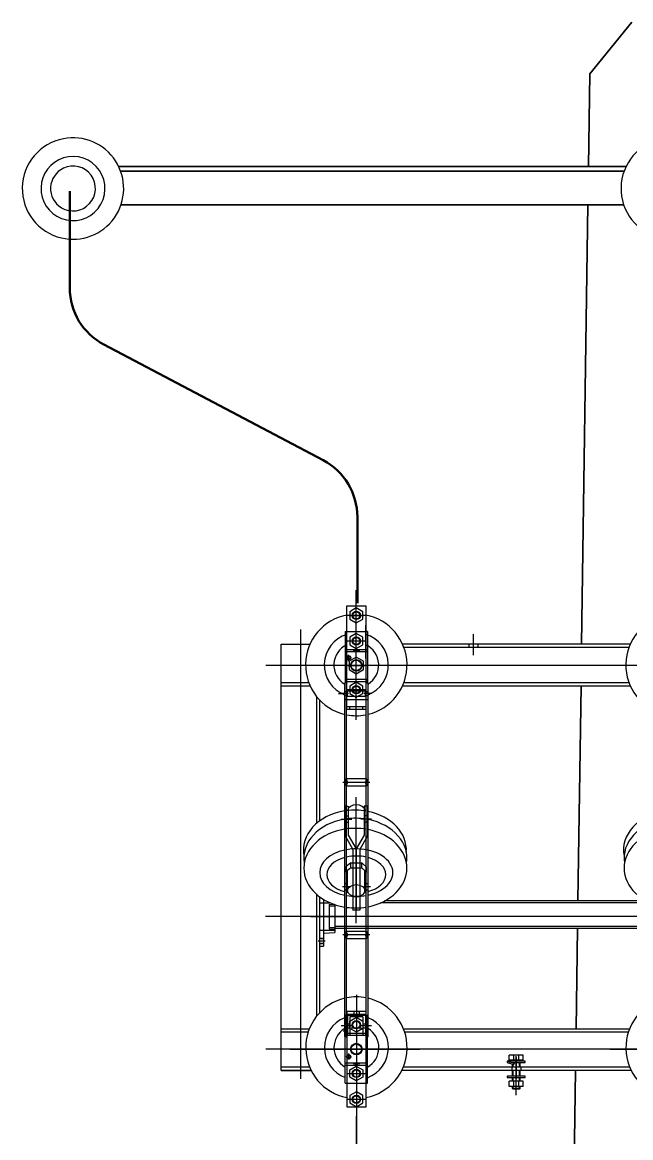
# Model space of a CAD drawing. Header units: millimetres. Extents: x 145 to 60311, y -8355 to 8851.
# Drawn here: x 404.269 to 406.889, y 382.975 to 387.773 of the extents above; entities that cross this region are included whole.
import ezdxf

# ---------------------------------------------------------------- set-up
doc = ezdxf.new("R2010")
doc.units = ezdxf.units.MM

msp = doc.modelspace()

# ---------------------------------------------------------------- linework, layer by layer
at = {"lineweight": 35}
for p, q in [((406.7131, 387.5509), (406.8932, 387.7733)), ((406.7131, 387.5509), (406.7073, 387.1535)), ((404.6927, 387.133), (406.8604, 387.133)), ((406.7049, 386.988), (406.6776, 385.0981)), ((406.675, 384.9189), (406.6616, 383.9936)), ((406.6599, 383.8767), (406.6536, 383.4438)), ((406.651, 383.2646), (406.6074, 380.251)), ((405.7079, 383.068), (405.7079, 379.7476))]:
    msp.add_line(p, q, dxfattribs=at)
at = {"lineweight": 50}
for p, q in [((404.4737, 387.0462), (404.4737, 386.6307)), ((404.6209, 386.3868), (405.5647, 385.8894)), ((405.7119, 385.2738), (405.7119, 385.6455))]:
    msp.add_line(p, q, dxfattribs=at)
at = {"ltscale": 0.5}
for p, q in [((405.7075, 384.8587), (405.7075, 385.3297)), ((405.6774, 385.2218), (405.739, 385.2218)), ((405.7075, 384.7732), (405.7075, 384.8849)), ((405.6422, 384.3455), (405.6878, 384.3455)), ((405.7729, 384.3455), (405.7273, 384.3455)), ((405.6881, 383.4559), (405.6426, 383.4559)), ((405.6849, 383.4476), (405.7295, 383.4476)), ((405.7724, 383.4559), (405.7256, 383.4559)), ((406.3825, 383.3042), (406.3825, 383.3078)), ((406.41, 383.3042), (406.41, 383.3078)), ((406.3825, 383.2788), (406.3825, 383.2902)), ((406.3825, 383.2397), (406.3825, 383.265)), ((406.41, 383.2788), (406.41, 383.2977)), ((406.41, 383.2397), (406.41, 383.265)), ((405.6666, 383.2503), (405.7493, 383.2503)), ((406.3825, 383.2174), (406.3825, 383.2333)), ((406.41, 383.2174), (406.41, 383.2333)), ((406.3825, 383.1837), (406.3825, 383.1954)), ((406.41, 383.1837), (406.41, 383.1954)), ((405.6666, 383.14), (405.7493, 383.14))]:
    msp.add_line(p, q, dxfattribs=at)
for p, q in [((405.6662, 384.8164), (405.6662, 385.2631)), ((405.6662, 385.2631), (405.7489, 385.2631)), ((405.7471, 385.2218), (405.6679, 385.2218)), ((405.7489, 385.2631), (405.7489, 384.8164)), ((405.7075, 384.8459), (405.7075, 385.1712)), ((405.7075, 384.8459), (405.7075, 385.1712)), ((405.7075, 384.8459), (405.7075, 385.1712)), ((405.7489, 385.0361), (405.7489, 385.1794)), ((405.4667, 385.1611), (405.4667, 383.2277)), ((405.6593, 385.1529), (405.7558, 385.1529)), ((405.6593, 385.1529), (405.6593, 384.9314)), ((405.6593, 385.1529), (405.6662, 385.1529)), ((405.7558, 385.1529), (405.7489, 385.1529)), ((405.7558, 385.1529), (405.7558, 384.9314)), ((406.2111, 385.1413), (406.2111, 385.0502)), ((405.384, 383.2646), (405.384, 385.0981)), ((405.384, 385.0981), (405.5096, 385.0981)), ((405.7471, 385.1115), (405.6679, 385.1115)), ((405.7453, 385.1115), (405.6715, 385.1115)), ((406.8882, 385.0981), (405.9062, 385.0981)), ((406.8824, 385.0843), (405.912, 385.0843)), ((406.1918, 385.0981), (406.1918, 385.0843)), ((406.2304, 385.0981), (406.2304, 385.0843)), ((405.6632, 385.0398), (405.6869, 385.0398)), ((405.6744, 385.0253), (405.6744, 385.052)), ((405.6941, 385.0691), (405.7223, 385.0691)), ((408.8426, 385.0067), (405.3178, 385.0067)), ((405.6709, 385.0067), (405.7443, 385.0067)), ((405.384, 384.9327), (405.5025, 384.9327)), ((405.6574, 383.4098), (405.6574, 384.9323)), ((405.6657, 384.9323), (405.6574, 384.9323)), ((405.6657, 383.4098), (405.6657, 384.9323)), ((405.75, 383.4089), (405.75, 384.9314)), ((405.75, 384.9314), (405.7582, 384.9314)), ((405.7582, 383.4089), (405.7582, 384.9314)), ((405.9133, 384.9327), (406.8811, 384.9327)), ((405.384, 384.9189), (405.508, 384.9189)), ((405.6313, 384.8858), (405.6651, 384.8858)), ((405.6738, 384.8858), (405.6399, 384.8858)), ((405.6742, 384.8858), (405.6458, 384.8858)), ((405.6574, 384.8938), (405.6657, 384.8938)), ((405.7471, 384.902), (405.6679, 384.902)), ((405.6715, 384.902), (405.7453, 384.902)), ((405.774, 384.8858), (405.74, 384.8858)), ((405.7689, 384.8858), (405.7404, 384.8858)), ((405.7496, 384.8938), (405.7582, 384.8938)), ((405.75, 384.8938), (405.7582, 384.8938)), ((405.9078, 384.9189), (406.8866, 384.9189)), ((405.5356, 384.8726), (405.5356, 384.3264)), ((405.5494, 384.8566), (405.5494, 384.3373)), ((405.6574, 384.8775), (405.6657, 384.8775)), ((405.6593, 384.8606), (405.7558, 384.8606)), ((405.7496, 384.8775), (405.7582, 384.8775)), ((405.75, 384.8775), (405.7582, 384.8775)), ((405.7489, 384.8288), (405.6662, 384.8288)), ((405.7489, 384.8164), (405.6662, 384.8164)), ((405.68, 384.8164), (405.68, 384.8288)), ((405.7351, 384.8164), (405.7351, 384.8288)), ((405.7655, 384.5035), (405.65, 384.5035)), ((405.6577, 384.5187), (405.6605, 384.5146)), ((405.661, 384.5154), (405.6597, 384.5159)), ((405.6597, 384.5159), (405.6597, 384.5138)), ((405.661, 384.5154), (405.6597, 384.5159)), ((405.6597, 384.5159), (405.6597, 384.5138)), ((405.661, 384.5154), (405.6597, 384.5159)), ((405.6597, 384.5159), (405.6597, 384.5138)), ((405.6597, 384.5125), (405.6597, 384.5111)), ((405.6597, 384.5111), (405.6597, 384.509)), ((405.6598, 384.5111), (405.6597, 384.5111)), ((405.6636, 384.5111), (405.6597, 384.5111)), ((405.6597, 384.5067), (405.6597, 384.5011)), ((405.6597, 384.4987), (405.6597, 384.496)), ((405.6619, 384.5146), (405.6605, 384.5146)), ((405.6608, 384.5146), (405.6629, 384.5146)), ((405.6636, 384.5146), (405.662, 384.5146)), ((405.6629, 384.5146), (405.6621, 384.5149)), ((405.6629, 384.5146), (405.6621, 384.5149)), ((405.6629, 384.5146), (405.6621, 384.5149)), ((405.6625, 384.5111), (405.6648, 384.5111)), ((405.6666, 384.5111), (405.6637, 384.5111)), ((405.6666, 384.5146), (405.6646, 384.5146)), ((405.6666, 384.487), (405.6666, 384.5201)), ((405.6666, 384.5201), (405.7493, 384.5201)), ((405.6666, 384.5111), (405.6676, 384.5084)), ((405.6683, 384.5006), (405.6666, 384.496)), ((405.6683, 384.5067), (405.6694, 384.5035)), ((405.6694, 384.5035), (405.6683, 384.5006)), ((405.6686, 384.5057), (405.6694, 384.5035)), ((405.6694, 384.5035), (405.6687, 384.5015)), ((405.7477, 384.5067), (405.7466, 384.5035)), ((405.7474, 384.5057), (405.7466, 384.5035)), ((405.7466, 384.5035), (405.7477, 384.5006)), ((405.7466, 384.5035), (405.7473, 384.5015)), ((405.7477, 384.5006), (405.7493, 384.496)), ((405.7493, 384.5111), (405.7483, 384.5084)), ((405.7493, 384.5201), (405.7493, 384.487)), ((405.7493, 384.5146), (405.7513, 384.5146)), ((405.7493, 384.5111), (405.7523, 384.5111)), ((405.7523, 384.5146), (405.754, 384.5146)), ((405.7524, 384.5111), (405.7563, 384.5111)), ((405.753, 384.5146), (405.7539, 384.5149)), ((405.7552, 384.5146), (405.753, 384.5146)), ((405.7534, 384.5111), (405.7567, 384.5111)), ((405.7541, 384.5146), (405.7555, 384.5146)), ((405.7549, 384.5154), (405.7563, 384.5159)), ((405.7549, 384.5154), (405.7563, 384.5159)), ((405.7582, 384.5187), (405.7555, 384.5146)), ((405.7562, 384.5111), (405.7563, 384.5111)), ((405.7563, 384.5159), (405.7563, 384.5138)), ((405.7563, 384.5159), (405.7563, 384.5138)), ((405.7563, 384.5125), (405.7563, 384.5111)), ((405.7563, 384.5111), (405.7563, 384.509)), ((405.7563, 384.5067), (405.7563, 384.5011)), ((405.7563, 384.4987), (405.7563, 384.496)), ((405.6577, 384.4884), (405.6605, 384.4925)), ((405.6597, 384.4948), (405.6597, 384.496)), ((405.6636, 384.496), (405.6597, 384.496)), ((405.6598, 384.496), (405.6597, 384.496)), ((405.6598, 384.496), (405.6597, 384.496)), ((405.6597, 384.4912), (405.6597, 384.4929)), ((405.6597, 384.4912), (405.6597, 384.4929)), ((405.6611, 384.4918), (405.6597, 384.4912)), ((405.6611, 384.4918), (405.6597, 384.4912)), ((405.6627, 384.4925), (405.6606, 384.4925)), ((405.6631, 384.496), (405.6609, 384.496)), ((405.6629, 384.4925), (405.662, 384.4921)), ((405.6629, 384.4925), (405.662, 384.4921)), ((405.6623, 384.496), (405.6645, 384.496)), ((405.6649, 384.4925), (405.6629, 384.4925)), ((405.6666, 384.496), (405.6636, 384.496)), ((405.6666, 384.4925), (405.6637, 384.4925)), ((405.7493, 384.487), (405.6666, 384.487)), ((405.7493, 384.496), (405.7523, 384.496)), ((405.7493, 384.4925), (405.7522, 384.4925)), ((405.7536, 384.496), (405.7515, 384.496)), ((405.7524, 384.496), (405.7563, 384.496)), ((405.7529, 384.496), (405.755, 384.496)), ((405.753, 384.4925), (405.7539, 384.4921)), ((405.7566, 384.4925), (405.753, 384.4925)), ((405.7533, 384.4925), (405.7554, 384.4925)), ((405.7548, 384.4918), (405.7563, 384.4912)), ((405.7582, 384.4884), (405.7555, 384.4925)), ((405.7561, 384.496), (405.7563, 384.496)), ((405.7562, 384.496), (405.7563, 384.496)), ((405.7563, 384.4948), (405.7563, 384.496)), ((405.7563, 384.4912), (405.7563, 384.4929)), ((405.7075, 383.8972), (405.7075, 384.4403)), ((405.6593, 384.4007), (405.6593, 384.2729)), ((405.6593, 384.4007), (405.6731, 384.4007)), ((405.6702, 384.3817), (405.6702, 384.3836)), ((405.6731, 384.4007), (405.6731, 384.2766)), ((405.742, 384.4007), (405.742, 384.2766)), ((405.7558, 384.4007), (405.742, 384.4007)), ((405.7444, 384.3807), (405.7444, 384.3836)), ((405.7558, 384.4007), (405.7558, 384.2729)), ((405.6593, 384.2729), (405.6927, 384.215)), ((405.6731, 384.2766), (405.7075, 384.2169)), ((405.742, 384.2766), (405.7075, 384.2169)), ((405.7558, 384.2729), (405.7224, 384.215)), ((405.6927, 384.215), (405.6927, 383.9531)), ((405.7075, 384.2169), (405.7075, 383.9531)), ((405.7075, 384.2169), (405.7075, 383.9531)), ((405.7224, 384.215), (405.7224, 383.9531)), ((405.684, 384.1568), (405.6626, 384.1394)), ((405.6626, 384.1186), (405.6626, 384.1394)), ((405.684, 384.1359), (405.6626, 384.1186)), ((405.6626, 384.1186), (405.6702, 384.1112)), ((405.6702, 384.0355), (405.6702, 384.1248)), ((405.684, 384.1359), (405.684, 384.1568)), ((405.684, 384.1568), (405.7306, 384.1568)), ((405.684, 384.1359), (405.7306, 384.1359)), ((405.7306, 384.1359), (405.7306, 384.1568)), ((405.7306, 384.1568), (405.751, 384.1385)), ((405.7306, 384.1359), (405.751, 384.1176)), ((405.7435, 384.0388), (405.7435, 384.1243)), ((405.751, 384.1176), (405.7435, 384.1104)), ((405.751, 384.1176), (405.751, 384.1385)), ((405.6574, 384.0677), (405.6657, 384.0677)), ((405.75, 384.0677), (405.7582, 384.0677)), ((405.5356, 384.0226), (405.5356, 383.4985)), ((405.6801, 384.0543), (405.6484, 384.0543)), ((405.6574, 384.0408), (405.6657, 384.0408)), ((405.7689, 384.0543), (405.7404, 384.0543)), ((405.75, 384.0408), (405.7582, 384.0408)), ((405.5494, 384.0113), (405.5494, 383.7995)), ((405.5494, 384.0113), (405.5494, 383.5123)), ((405.5659, 384.0002), (405.5659, 383.7995)), ((405.5659, 383.998), (405.57, 383.9978)), ((405.5907, 383.9786), (405.6156, 383.9799)), ((405.5907, 383.9786), (405.5907, 383.874)), ((405.5907, 383.9718), (405.6156, 383.973)), ((405.6156, 383.9773), (405.6156, 383.8574)), ((406.9745, 383.9848), (405.8111, 383.9848)), ((406.5473, 383.9936), (405.8295, 383.9936)), ((406.9561, 383.9936), (406.5309, 383.9936)), ((408.8215, 383.9263), (405.3159, 383.9263)), ((408.6501, 383.9263), (405.4723, 383.9263)), ((405.5112, 383.9263), (405.6539, 383.9263)), ((405.7224, 383.9531), (405.6912, 383.9531)), ((405.5907, 383.8808), (405.6156, 383.8796)), ((405.6156, 383.8855), (408.607, 383.8855)), ((405.6156, 383.8767), (406.5564, 383.8767)), ((406.5309, 383.8767), (408.5574, 383.8767)), ((405.5494, 383.867), (405.5506, 383.867)), ((405.5494, 383.8326), (405.5591, 383.8326)), ((405.5494, 383.8312), (405.5522, 383.8312)), ((405.5554, 383.8312), (405.5659, 383.8312)), ((405.562, 383.8326), (405.5659, 383.8326)), ((405.5659, 383.8546), (405.6156, 383.8574)), ((405.5907, 383.874), (405.6156, 383.8727)), ((405.7655, 383.8473), (405.65, 383.8473)), ((405.6577, 383.8625), (405.6605, 383.8584)), ((405.6577, 383.8322), (405.6605, 383.8363)), ((405.6597, 383.8597), (405.6597, 383.8576)), ((405.661, 383.8592), (405.6597, 383.8597)), ((405.6597, 383.8597), (405.6597, 383.8576)), ((405.661, 383.8592), (405.6597, 383.8597)), ((405.6597, 383.8597), (405.6597, 383.8576)), ((405.661, 383.8592), (405.6597, 383.8597)), ((405.6597, 383.8563), (405.6597, 383.8549)), ((405.6636, 383.8549), (405.6597, 383.8549)), ((405.6598, 383.8549), (405.6597, 383.8549)), ((405.6597, 383.8549), (405.6597, 383.8529)), ((405.6597, 383.8505), (405.6597, 383.8449)), ((405.6597, 383.8425), (405.6597, 383.8398)), ((405.6599, 383.8398), (405.6597, 383.8398)), ((405.6598, 383.8398), (405.6597, 383.8398)), ((405.6636, 383.8398), (405.6597, 383.8398)), ((405.6597, 383.8386), (405.6597, 383.8398)), ((405.6597, 383.835), (405.6597, 383.8367)), ((405.6597, 383.835), (405.6597, 383.8367)), ((405.6612, 383.8356), (405.6597, 383.835)), ((405.6612, 383.8356), (405.6597, 383.835)), ((405.6619, 383.8584), (405.6605, 383.8584)), ((405.6627, 383.8363), (405.6606, 383.8363)), ((405.6608, 383.8584), (405.663, 383.8584)), ((405.6631, 383.8398), (405.661, 383.8398)), ((405.6636, 383.8584), (405.662, 383.8584)), ((405.663, 383.8363), (405.662, 383.8359)), ((405.663, 383.8363), (405.662, 383.8359)), ((405.663, 383.8584), (405.6621, 383.8587)), ((405.663, 383.8584), (405.6621, 383.8587)), ((405.663, 383.8584), (405.6621, 383.8587)), ((405.6623, 383.8398), (405.6645, 383.8398)), ((405.6626, 383.8549), (405.6648, 383.8549)), ((405.6649, 383.8363), (405.663, 383.8363)), ((405.6667, 383.8398), (405.6636, 383.8398)), ((405.6667, 383.8549), (405.6637, 383.8549)), ((405.6667, 383.8363), (405.6637, 383.8363)), ((405.6667, 383.8584), (405.6647, 383.8584)), ((405.6667, 383.8308), (405.6667, 383.8639)), ((405.6667, 383.8639), (405.7494, 383.8639)), ((405.6667, 383.8549), (405.6676, 383.8522)), ((405.6683, 383.8444), (405.6667, 383.8398)), ((405.7494, 383.8308), (405.6667, 383.8308)), ((405.6683, 383.8505), (405.6694, 383.8473)), ((405.6694, 383.8473), (405.6683, 383.8444)), ((405.6694, 383.8473), (405.6687, 383.8454)), ((405.7477, 383.8505), (405.7466, 383.8473)), ((405.7474, 383.8495), (405.7466, 383.8473)), ((405.7466, 383.8473), (405.7473, 383.8454)), ((405.7466, 383.8473), (405.7477, 383.8444)), ((405.7477, 383.8444), (405.7494, 383.8398)), ((405.7494, 383.8549), (405.7484, 383.8522)), ((405.7494, 383.8639), (405.7494, 383.8308)), ((405.7494, 383.8584), (405.7514, 383.8584)), ((405.7494, 383.8549), (405.7523, 383.8549)), ((405.7494, 383.8398), (405.7524, 383.8398)), ((405.7494, 383.8363), (405.7523, 383.8363)), ((405.7535, 383.8549), (405.7512, 383.8549)), ((405.7537, 383.8398), (405.7515, 383.8398)), ((405.7524, 383.8584), (405.754, 383.8584)), ((405.7524, 383.8549), (405.7563, 383.8549)), ((405.7524, 383.8398), (405.7563, 383.8398)), ((405.7529, 383.8398), (405.7551, 383.8398)), ((405.753, 383.8584), (405.7539, 383.8587)), ((405.7552, 383.8584), (405.753, 383.8584)), ((405.7566, 383.8363), (405.753, 383.8363)), ((405.753, 383.8363), (405.754, 383.8359)), ((405.7533, 383.8363), (405.7554, 383.8363)), ((405.7541, 383.8584), (405.7555, 383.8584)), ((405.7549, 383.8356), (405.7563, 383.835)), ((405.755, 383.8592), (405.7563, 383.8597)), ((405.755, 383.8592), (405.7563, 383.8597)), ((405.7583, 383.8625), (405.7555, 383.8584)), ((405.7583, 383.8322), (405.7555, 383.8363)), ((405.7561, 383.8398), (405.7563, 383.8398)), ((405.7562, 383.8549), (405.7563, 383.8549)), ((405.7562, 383.8398), (405.7563, 383.8398)), ((405.7563, 383.8597), (405.7563, 383.8576)), ((405.7563, 383.8597), (405.7563, 383.8576)), ((405.7563, 383.8563), (405.7563, 383.8549)), ((405.7563, 383.8549), (405.7563, 383.8529)), ((405.7563, 383.8505), (405.7563, 383.8449)), ((405.7563, 383.8425), (405.7563, 383.8398)), ((405.7563, 383.8386), (405.7563, 383.8398)), ((405.7563, 383.835), (405.7563, 383.8367)), ((405.5428, 383.8215), (405.5732, 383.8215)), ((405.5494, 383.8119), (405.552, 383.8119)), ((405.5494, 383.8105), (405.5607, 383.8105)), ((405.5494, 383.7995), (405.5659, 383.7995)), ((405.5543, 383.8119), (405.5659, 383.8119)), ((405.5639, 383.8105), (405.5659, 383.8105)), ((405.7079, 383.5891), (405.7079, 383.068)), ((405.7079, 383.5891), (405.7079, 383.068)), ((405.6593, 383.5021), (405.7558, 383.5021)), ((405.6593, 383.4098), (405.6593, 383.5021)), ((405.6666, 383.5193), (405.6666, 383.1071)), ((405.6666, 383.5193), (405.7493, 383.5193)), ((405.6666, 383.5055), (405.7493, 383.5055)), ((405.6693, 383.4145), (405.6693, 383.5055)), ((405.6693, 383.5055), (405.6693, 383.4145)), ((405.7465, 383.5055), (405.6693, 383.5055)), ((405.7231, 383.5055), (405.6693, 383.5055)), ((405.6803, 383.4945), (405.6803, 383.4145)), ((405.7355, 383.4945), (405.6803, 383.4945)), ((405.7079, 383.523), (405.7079, 383.1977)), ((405.7079, 383.523), (405.7079, 383.1977)), ((405.7355, 383.4945), (405.7355, 383.4145)), ((405.7465, 383.5055), (405.7465, 383.4145)), ((405.7493, 383.1071), (405.7493, 383.5193)), ((405.7558, 383.4089), (405.7558, 383.5012)), ((405.384, 383.4438), (405.5054, 383.4438)), ((405.384, 383.2646), (405.384, 383.4438)), ((405.6574, 383.4639), (405.6657, 383.4639)), ((405.6574, 383.4476), (405.6657, 383.4476)), ((405.75, 383.4639), (405.7582, 383.4639)), ((405.75, 383.4476), (405.7582, 383.4476)), ((405.9078, 383.4438), (406.8866, 383.4438)), ((405.384, 383.43), (405.5025, 383.43)), ((405.6574, 383.4098), (405.6657, 383.4098)), ((405.6593, 383.2098), (405.6593, 383.4098)), ((405.6803, 383.4145), (405.6693, 383.4145)), ((405.7079, 383.4056), (405.7079, 383.2978)), ((405.7079, 383.4056), (405.7079, 383.2978)), ((405.7465, 383.4145), (405.7355, 383.4145)), ((405.7582, 383.4089), (405.75, 383.4089)), ((405.7558, 383.2098), (405.7558, 383.4089)), ((405.9133, 383.43), (406.8811, 383.43)), ((408.8426, 383.356), (405.3178, 383.356)), ((405.4219, 383.356), (405.9805, 383.356)), ((405.6709, 383.356), (405.7443, 383.356)), ((406.8005, 383.356), (407.359, 383.356)), ((406.8005, 383.356), (407.359, 383.356)), ((405.6632, 383.3229), (405.6869, 383.3229)), ((405.6744, 383.3373), (405.6744, 383.3107)), ((406.4347, 383.3041), (406.3563, 383.3041)), ((406.3563, 383.3041), (406.3563, 383.2977)), ((406.3564, 383.3041), (406.388, 383.2951)), ((406.4266, 383.3298), (406.3659, 383.3298)), ((406.3659, 383.3078), (406.3659, 383.3298)), ((406.4266, 383.3078), (406.3659, 383.3078)), ((406.3797, 383.3042), (406.3797, 383.3078)), ((406.3852, 383.3078), (406.3852, 383.3298)), ((406.396, 383.1571), (406.396, 383.326)), ((406.396, 383.3199), (406.396, 383.2287)), ((406.4074, 383.3078), (406.4074, 383.3298)), ((406.4128, 383.3042), (406.4128, 383.3078)), ((406.4266, 383.3078), (406.4266, 383.3298)), ((406.4347, 383.2977), (406.4347, 383.3041)), ((405.5038, 383.2784), (405.384, 383.2784)), ((405.384, 383.2646), (405.5126, 383.2646)), ((405.384, 383.2646), (405.5126, 383.2646)), ((405.5126, 383.2646), (405.384, 383.2646)), ((405.384, 383.2646), (405.5096, 383.2646)), ((405.5096, 383.2646), (405.384, 383.2646)), ((405.6941, 383.2935), (405.7223, 383.2935)), ((406.8882, 383.2646), (405.9062, 383.2646)), ((406.8824, 383.2784), (405.912, 383.2784)), ((406.3563, 383.2977), (406.3863, 383.2892)), ((406.3767, 383.2784), (406.3767, 383.2646)), ((406.379, 383.2977), (406.4347, 383.2977)), ((406.3797, 383.2975), (406.3797, 383.2977)), ((406.3797, 383.2788), (406.3797, 383.291)), ((406.3797, 383.2397), (406.3797, 383.265)), ((406.3863, 383.2892), (406.388, 383.2951)), ((406.4128, 383.2788), (406.4128, 383.2977)), ((406.4128, 383.2397), (406.4128, 383.265)), ((406.4153, 383.2784), (406.4153, 383.2646)), ((405.6593, 383.2098), (405.7558, 383.2098)), ((405.7558, 383.2098), (405.7489, 383.2098)), ((406.4347, 383.2397), (406.3563, 383.2397)), ((406.3563, 383.2397), (406.3563, 383.2333)), ((406.3563, 383.2333), (406.4347, 383.2333)), ((406.4266, 383.2174), (406.3659, 383.2174)), ((406.3659, 383.1954), (406.3659, 383.2174)), ((406.3797, 383.2174), (406.3797, 383.2333)), ((406.3852, 383.1954), (406.3852, 383.2174)), ((406.4074, 383.1954), (406.4074, 383.2174)), ((406.4128, 383.2174), (406.4128, 383.2333)), ((406.4266, 383.1954), (406.4266, 383.2174)), ((406.4347, 383.2333), (406.4347, 383.2397)), ((406.4266, 383.1954), (406.3659, 383.1954)), ((406.3797, 383.1865), (406.3797, 383.1954)), ((406.4128, 383.1865), (406.3797, 383.1865)), ((406.3797, 383.1865), (406.3825, 383.1837)), ((406.41, 383.1837), (406.3825, 383.1837)), ((406.4128, 383.1865), (406.41, 383.1837)), ((406.4128, 383.1865), (406.4128, 383.1954)), ((405.6666, 383.1071), (405.7493, 383.1071))]:
    msp.add_line(p, q)
at = {"ltscale": 0.25}
for p, q in [((405.6593, 385.0757), (405.7558, 385.0757)), ((405.6593, 385.066), (405.7558, 385.066)), ((405.6593, 384.9474), (405.7558, 384.9474)), ((405.6593, 384.9378), (405.7558, 384.9378)), ((405.6723, 384.902), (405.7436, 384.902)), ((405.6593, 383.4249), (405.7558, 383.4249)), ((405.6593, 383.4152), (405.7558, 383.4152)), ((405.6593, 383.2967), (405.7558, 383.2967)), ((405.6593, 383.287), (405.7558, 383.287))]:
    msp.add_line(p, q, dxfattribs=at)
at = {"ltscale": 0.1}
for p, q in [((405.6593, 384.3593), (405.6731, 384.3593)), ((405.7558, 384.3593), (405.742, 384.3593)), ((405.6593, 384.3317), (405.6731, 384.3317)), ((405.7558, 384.3317), (405.742, 384.3317)), ((405.5494, 383.9856), (405.594, 383.9856)), ((405.5519, 383.867), (405.6156, 383.867)), ((405.6965, 383.5193), (405.6965, 383.5055)), ((405.6968, 383.5055), (405.6968, 383.4945)), ((405.7189, 383.5055), (405.7189, 383.4945)), ((405.7193, 383.5193), (405.7193, 383.5055)), ((405.6693, 383.4645), (405.6803, 383.4645)), ((405.6693, 383.4473), (405.6803, 383.4473)), ((405.7355, 383.4645), (405.7465, 383.4645)), ((405.7355, 383.4473), (405.7465, 383.4473))]:
    msp.add_line(p, q, dxfattribs=at)
at = {"lineweight": 35}
for points in [[(406.8691, 387.1535), (404.6841, 387.1535)], [(404.6944, 386.988), (406.8588, 386.988)]]:
    msp.add_lwpolyline(points, dxfattribs=at)
for points in [[(405.7075, 385.2538), (405.6798, 385.2378), (405.6798, 385.2058), (405.7075, 385.1898), (405.7352, 385.2058), (405.7352, 385.2378)], [(405.7075, 385.1435), (405.6798, 385.1275), (405.6798, 385.0955), (405.7075, 385.0795), (405.7352, 385.0955), (405.7352, 385.1275)], [(405.6683, 384.8738), (405.7475, 384.8738), (405.7475, 384.8954), (405.6683, 384.8954)], [(405.7075, 383.2192), (405.6798, 383.2352), (405.6798, 383.2672), (405.7075, 383.2832), (405.7352, 383.2672), (405.7352, 383.2352)], [(405.7079, 383.172), (405.6802, 383.156), (405.6802, 383.1241), (405.7079, 383.1081), (405.7356, 383.1241), (405.7356, 383.156)]]:
    msp.add_lwpolyline(points, close=True)
at = {"ltscale": 0.1}
msp.add_lwpolyline([(405.7075, 385.0425), (405.6765, 385.0246), (405.6765, 384.9888), (405.7075, 384.9709), (405.7385, 384.9888), (405.7385, 385.0246)], close=True, dxfattribs=at)
for points in [[(405.7352, 384.8954), (405.7352, 384.918), (405.7075, 384.9339), (405.6798, 384.918), (405.6798, 384.8954)], [(405.6798, 384.8936), (405.6798, 384.886), (405.7075, 384.87), (405.7352, 384.886), (405.7352, 384.894)], [(405.6803, 383.469), (405.6803, 383.4767), (405.708, 383.4927), (405.7357, 383.4767), (405.7357, 383.4687)], [(405.7357, 383.4673), (405.7357, 383.4447), (405.708, 383.4287), (405.6803, 383.4447), (405.6803, 383.4673)]]:
    msp.add_lwpolyline(points)
for centre, radius in [((405.7075, 385.2218), 0.0179), ((405.7075, 385.2218), 0.0154), ((405.7075, 385.1115), 0.0179), ((405.7075, 385.1115), 0.0154), ((405.7075, 384.902), 0.0179), ((405.7075, 384.902), 0.0154), ((405.7075, 383.4607), 0.0179), ((405.7075, 383.4607), 0.0154), ((405.7075, 383.2512), 0.0179), ((405.7075, 383.2512), 0.0154), ((405.7079, 383.14), 0.0179), ((405.7079, 383.14), 0.0154)]:
    msp.add_circle(centre, radius, dxfattribs=at)
for centre, radius in [((405.7075, 385.0691), 0.00551), ((405.6744, 385.0398), 0.00896), ((405.6744, 385.0398), 0.00758), ((405.7075, 385.0067), 0.0221), ((405.7075, 383.356), 0.0221), ((405.6744, 383.3229), 0.00896), ((405.6744, 383.3229), 0.00758), ((405.7075, 383.2935), 0.00551)]:
    msp.add_circle(centre, radius)
at = {"ltscale": 0.5}
for centre in [(405.7075, 385.0067), (405.7075, 383.356)]:
    msp.add_circle(centre, 0.0248, dxfattribs=at)
for centre, radius, start, end in [((404.4876, 387.0582), 0.2183, 100.9182, 256.7356), ((404.4876, 387.0582), 0.2183, 256.7356, 100.9182), ((407.0655, 387.0582), 0.2183, 100.9182, 256.7356), ((404.4876, 387.0582), 0.1378, 107.4643, 248.6817), ((404.4876, 387.0582), 0.1378, 248.6817, 107.4643), ((404.4876, 387.0582), 0.0965, 115.3769, 238.7239), ((404.4876, 387.0582), 0.0965, 238.7239, 115.3769), ((405.7075, 385.0085), 0.2183, 100.9182, 256.7356), ((405.7075, 385.0085), 0.2183, 283.4306, 79.0818), ((407.0861, 385.0085), 0.2183, 100.9182, 256.7356), ((405.7075, 385.0085), 0.1378, 107.4643, 248.6817), ((405.7075, 385.0085), 0.1378, 291.5935, 72.5357), ((405.7075, 385.0085), 0.0965, 115.3769, 238.7239), ((405.7075, 385.0085), 0.0965, 301.7051, 64.6231), ((405.7075, 385.0085), 0.0965, 234.511, 236.1801), ((405.7075, 385.0085), 0.1378, 246.0128, 247.7037), ((405.7075, 385.0085), 0.2183, 259.3345, 280.4416), ((405.7079, 383.3622), 0.2183, 103.3678, 259.0818), ((405.7079, 383.3622), 0.2183, 78.8937, 101.1466), ((405.7079, 383.3622), 0.2183, 280.9182, 76.6728), ((407.0865, 383.3622), 0.2183, 103.3678, 259.0818), ((405.7079, 383.3622), 0.1378, 111.4895, 249.3345), ((405.7079, 383.3622), 0.0965, 121.5429, 239.7368), ((405.7079, 383.3622), 0.1378, 290.3251, 68.5778), ((405.7079, 383.3622), 0.0965, 299.7375, 58.5621), ((405.7075, 383.3542), 0.0965, 123.8199, 125.489)]:
    msp.add_arc(centre, radius, start, end)
at = {"lineweight": 50}
for centre, start, end in [((404.7494, 386.6307), 180, 242.2095), ((405.4362, 385.6455), 0, 62.2095)]:
    msp.add_arc(centre, 0.2757, start, end, dxfattribs=at)
for centre, major_axis, ratio, start_param, end_param in [((405.7073, 384.3813), (0.0373, 0), 0.685199, 0.091598, 3.049995), ((405.7012, 384.2125), (0.2219, 0), 0.771649, 8.052563, 9.578013), ((405.7012, 384.2125), (0.2219, 0), 0.771649, 7.632357, 8.014672), ((405.7012, 384.2125), (0.2219, 0), 0.771649, 6.232856, 7.593967), ((407.0798, 384.2125), (0.2219, 0), 0.771649, 8.052563, 9.578013), ((405.7035, 384.1777), (0.2219, 0), 0.771649, 8.063236, 9.551332), ((405.7035, 384.1777), (0.2219, 0), 0.771649, 7.643057, 8.025269), ((405.7035, 384.1345), (0.2219, 0), 0.771649, 7.643057, 8.025269), ((405.7035, 384.1777), (0.2219, 0), 0.771649, 6.156631, 7.604766), ((407.0821, 384.1777), (0.2219, 0), 0.771649, 8.063236, 9.551332), ((405.7035, 384.1345), (0.2219, 0), 0.771649, 8.063236, 10.78632), ((405.7035, 384.1345), (0.2219, 0), 0.771649, 4.961604, 7.604766), ((407.0821, 384.1345), (0.2219, 0), 0.771649, 8.063236, 10.78632), ((405.7073, 384.115), (0.1575, 0), 0.650049, 8.175972, 10.673584), ((405.7073, 384.115), (0.1575, 0), 0.650049, 5.041837, 8.121094), ((405.7073, 384.1067), (0.127, 0), 0.628373, 8.257226, 10.59233), ((405.7073, 384.1067), (0.127, 0), 0.628373, 7.511255, 8.187421), ((405.7073, 384.1067), (0.127, 0), 0.628373, 5.125178, 7.441192), ((405.7073, 384.1297), (0.0454, 0), 0.561964, 3.054886, 3.078423), ((405.7073, 384.1067), (0.127, 0), 0.628373, 10.662135, 10.713641), ((405.7073, 384.1067), (0.127, 0), 0.628373, 4.994322, 5.055116), ((405.7073, 384.115), (0.1575, 0), 0.650049, 10.728462, 11.27002), ((405.7035, 384.1345), (0.2219, 0), 0.771649, 10.824287, 11.206499)]:
    msp.add_ellipse(centre, major_axis=major_axis, ratio=ratio, start_param=start_param, end_param=end_param)
msp.add_ellipse((405.7073, 384.0381), major_axis=(0.0373, 0), ratio=0.685199)
at = {"linetype": 'ByBlock'}
for p in [(405.7075, 385.2631), (405.6744, 385.0322), (405.6653, 384.9409), (405.6657, 384.9323), (405.7496, 384.94), (405.75, 384.9314), (405.6593, 384.8606), (405.6593, 384.4007), (405.7558, 384.4007), (405.6593, 383.5021), (405.665, 383.409), (405.6657, 383.4098), (405.7493, 383.4081), (405.75, 383.4089), (405.6744, 383.3304)]:
    msp.add_point(p, dxfattribs=at)

doc.saveas('drawing.dxf')
